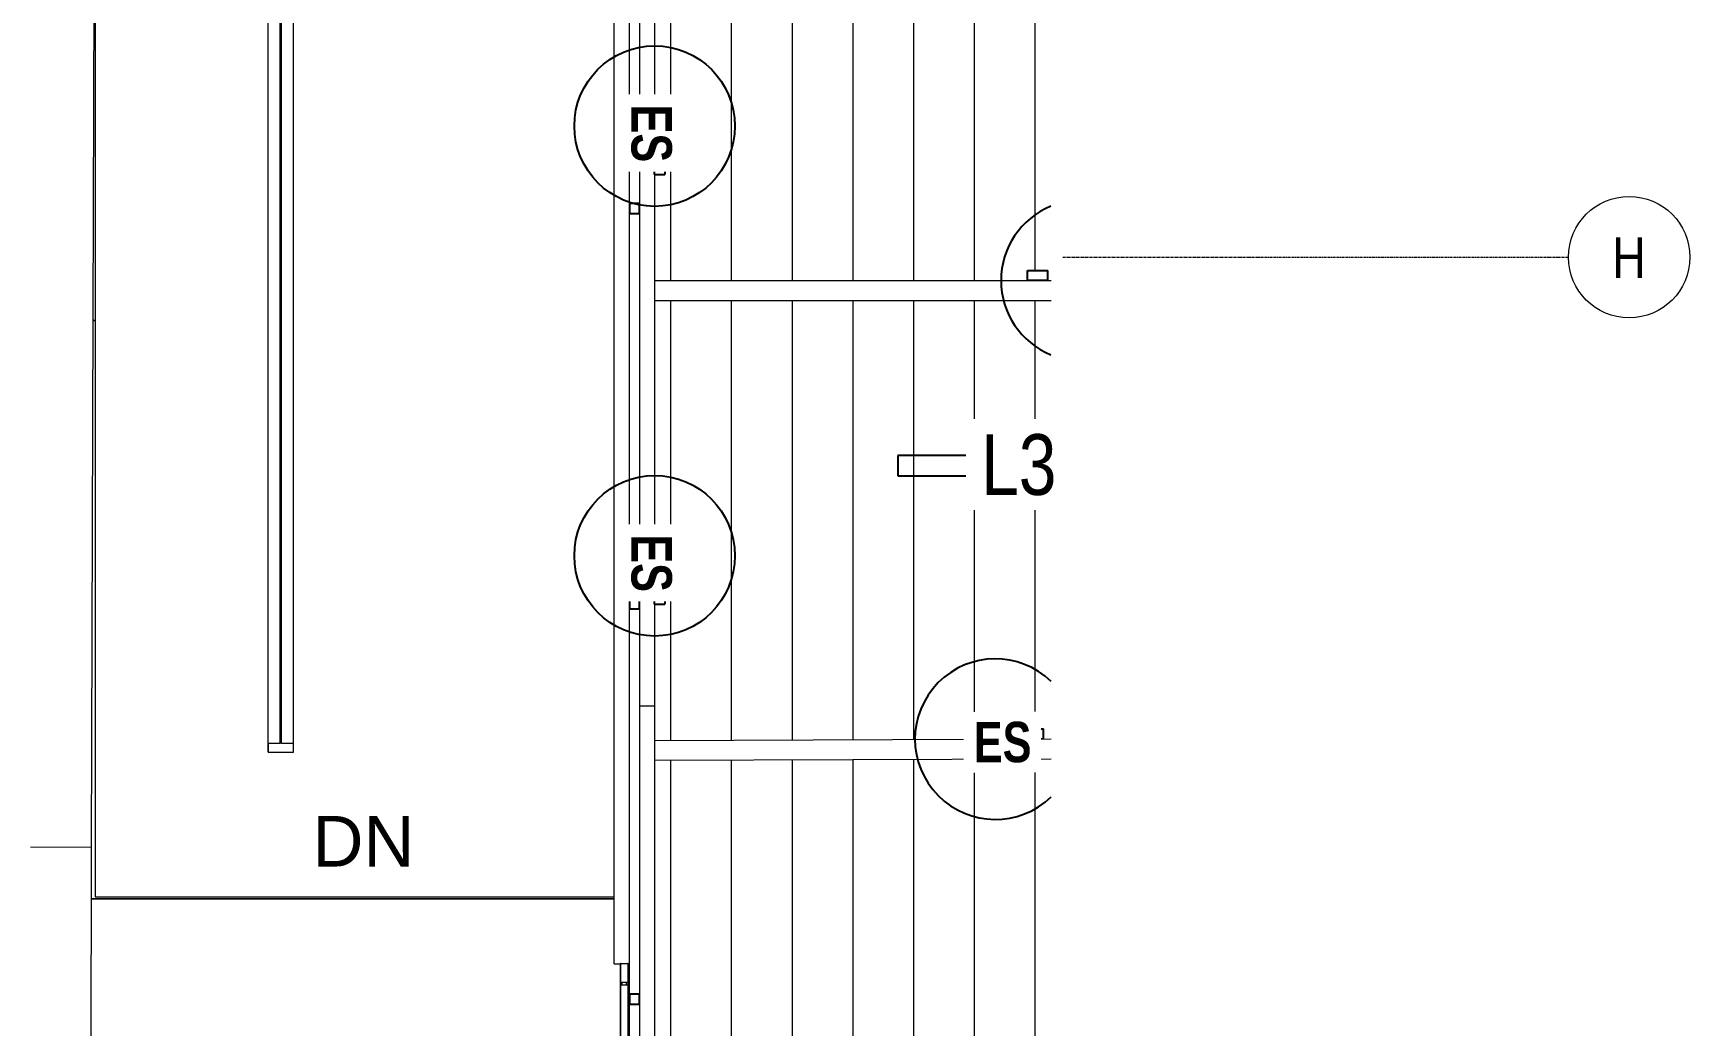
# Model space of a CAD drawing. Header units: centimetres. Extents: x -13617 to -9515, y -261 to 6553.
# Drawn here: x -11479 to -10660, y 4698 to 5189 of the extents above; entities that cross this region are included whole.
import ezdxf

# ---------------------------------------------------------------- set-up
doc = ezdxf.new("R2010")
doc.units = ezdxf.units.CM
for name, pattern in [('_Overhead', [0.47625, 0.3175, -0.15875]), ('_Overhead_2_', [0.47625, 0.3175, -0.15875]), ('Grid Line', [2.2225, 1.27, -0.3175, 0.3175, -0.3175])]:
    doc.linetypes.add(name, pattern=pattern)
for name, color, linetype, lineweight in [('A-ANNO-NOTE', 7, 'Continuous', 9), ('A-CLNG', 7, 'Continuous', 9), ('A-CLNG-PATT', 7, 'Continuous', 9), ('A-FLOR', 7, 'Continuous', 9), ('A-FLOR-LEVL', 7, 'Continuous', 9), ('A-FLOR-LEVL-TEXT', 7, 'Continuous', 9), ('A-GENM', 7, 'Continuous', 9), ('A-GLAZ-CWMG', 7, 'Continuous', 9), ('A-WALL', 7, 'Continuous', 9), ('E-LITE-EQPM', 7, 'Continuous', 9), ('E-LITE-EQPM-IDEN', 7, 'Continuous', 18), ('I-WALL', 7, 'Continuous', 9), ('M-EQPM', 7, 'Continuous', 9), ('S-BEAM', 7, 'Continuous', 9), ('S-GRID', 7, 'Continuous', 9), ('S-GRID-IDEN', 7, 'Continuous', 9)]:
    doc.layers.add(name, color=color, linetype=linetype, lineweight=lineweight)
doc.styles.add('Arial', font='arial.ttf', dxfattribs={"height": 25})
doc.styles.add('Arial_2', font='arial.ttf', dxfattribs={"width": 0.8, "height": 30})
doc.styles.add('Century Gothic_B', font='GOTHICB.TTF', dxfattribs={"width": 0.8, "height": 20})
doc.styles.add('Saira Condensed', font='SairaCondensed-Regular.ttf', dxfattribs={"height": 20})
pattern_1 = [(90, (-11553.432, 3523.523), (-30, 2e-15), [])]

# ---------------------------------------------------------------- blocks, each defined once
blk = doc.blocks.new('PQ_RVR_EST-01_ZZ_ZZ_MO_T_A_rvt-1-Planta patio maniobras')
at = {"layer": 'A-FLOR', "color": 254, "linetype": '_Overhead', "true_color": 0xd4d4d4}
for p, q in [((-11450.04, 4761.24), (-11191.49, 4761.24)), ((-11191.49, 4761.24), (-11450.04, 4761.24))]:
    blk.add_line(p, q, dxfattribs=at)
at = {"layer": 'S-BEAM', "color": 254, "true_color": 0xcccccc}
for p, q in [((-11355.96, 4837.99), (-11355.96, 5934.63)), ((-11350.06, 4837.99), (-11350.06, 5544.81)), ((-11350.06, 4833.79), (-11350.06, 5544.81)), ((-11362.56, 4833.79), (-11362.56, 5526.11)), ((-11362.56, 4837.99), (-11362.56, 5526.11)), ((-11356.67, 4837.99), (-11356.67, 5526.11))]:
    blk.add_line(p, q, dxfattribs=at)
at = {"layer": 'S-BEAM', "color": 254, "lineweight": 18, "true_color": 0xcccccc}
for p, q in [((-11355.96, 4837.99), (-11355.96, 5544.81)), ((-11356.67, 5526.11), (-11356.67, 4837.99)), ((-11356.67, 4837.99), (-11362.56, 4837.99)), ((-11362.56, 4837.99), (-11362.56, 4833.79)), ((-11362.56, 4833.79), (-11350.06, 4833.79)), ((-11350.06, 4837.99), (-11355.96, 4837.99)), ((-11350.06, 4833.79), (-11350.06, 4837.99))]:
    blk.add_line(p, q, dxfattribs=at)
blk = doc.blocks.new('Rectangular Mullion - 30 x 30 mm-1797259-Planta patio maniobras')
at = {"layer": 'A-GLAZ-CWMG', "color": 253, "lineweight": 25, "true_color": 0xaaaaaa}
for p, q in [((-2.5, 2.5), (2.5, 2.5)), ((-2.5, -2.5), (-2.5, 2.5)), ((2.5, 2.5), (2.5, -2.5)), ((2.5, -2.5), (-2.5, -2.5))]:
    blk.add_line(p, q, dxfattribs=at)
blk = doc.blocks.new('Rectangular Mullion - 30 x 30 mm-1793946-Planta patio maniobras')
at = {"layer": 'A-GLAZ-CWMG', "color": 254, "true_color": 0xd4d4d4}
for p, q in [((-11183.99, 5105.09), (-11183.99, 5295.56)), ((-11178.99, 5295.56), (-11178.99, 5105.09))]:
    blk.add_line(p, q, dxfattribs=at)
blk = doc.blocks.new('RVR_Cortina Plastico-Editable - Editable-1796439-Planta patio maniobras')
at = {"layer": 'A-GENM', "color": 254, "true_color": 0xd4d4d4}
for p, q in [((-11188.5, 4729.26), (-11188.27, 4729.26)), ((-11188.5, 4729.26), (-11188.5, 4479.26)), ((-11188.35, 4729.26), (-11188.35, 4479.26)), ((-11188.27, 4729.26), (-11188.35, 4729.26)), ((-11188.27, 4729.26), (-11184.71, 4729.26)), ((-11184.64, 4729.26), (-11184.71, 4729.26)), ((-11184.71, 4729.26), (-11184.49, 4729.26)), ((-11184.64, 4479.26), (-11184.64, 4729.26)), ((-11184.49, 4720.01), (-11184.49, 4729.26)), ((-11188.37, 4720.01), (-11188.37, 4718.5)), ((-11188.34, 4720.01), (-11188.37, 4720.01)), ((-11188.37, 4718.5), (-11188.34, 4718.5)), ((-11188.34, 4720.01), (-11187.54, 4720.01)), ((-11188.34, 4720.01), (-11188.34, 4718.5)), ((-11187.54, 4718.5), (-11188.34, 4718.5)), ((-11187.54, 4720.01), (-11185.44, 4720.01)), ((-11187.54, 4718.5), (-11187.54, 4720.01)), ((-11185.44, 4718.5), (-11187.54, 4718.5)), ((-11185.44, 4720.01), (-11184.61, 4720.01)), ((-11185.44, 4718.5), (-11185.44, 4720.01)), ((-11184.61, 4718.5), (-11185.44, 4718.5)), ((-11184.6, 4720.01), (-11184.61, 4720.01)), ((-11184.61, 4720.01), (-11184.16, 4720.01)), ((-11184.61, 4718.5), (-11184.61, 4720.01)), ((-11184.16, 4718.5), (-11184.61, 4718.5)), ((-11184.61, 4718.5), (-11184.6, 4718.5)), ((-11184.6, 4718.5), (-11184.6, 4720.01)), ((-11184.6, 4720.01), (-11184.6, 4720.01)), ((-11184.6, 4718.5), (-11184.6, 4718.5)), ((-11184.49, 4643.34), (-11184.49, 4718.5)), ((-11184.16, 4718.5), (-11184.16, 4720.01)), ((-11188.37, 4643.34), (-11188.37, 4641.84)), ((-11188.34, 4643.34), (-11188.37, 4643.34)), ((-11188.37, 4641.84), (-11188.34, 4641.84)), ((-11188.34, 4643.34), (-11187.54, 4643.34)), ((-11188.34, 4643.34), (-11188.34, 4641.84)), ((-11187.54, 4641.84), (-11188.34, 4641.84)), ((-11187.54, 4643.34), (-11185.44, 4643.34)), ((-11187.54, 4641.84), (-11187.54, 4643.34)), ((-11185.44, 4641.84), (-11187.54, 4641.84)), ((-11185.44, 4643.34), (-11184.61, 4643.34)), ((-11185.44, 4641.84), (-11185.44, 4643.34)), ((-11184.61, 4641.84), (-11185.44, 4641.84)), ((-11184.6, 4643.34), (-11184.61, 4643.34)), ((-11184.61, 4643.34), (-11184.16, 4643.34)), ((-11184.61, 4641.84), (-11184.61, 4643.34)), ((-11184.16, 4641.84), (-11184.61, 4641.84)), ((-11184.61, 4641.84), (-11184.6, 4641.84)), ((-11184.6, 4641.84), (-11184.6, 4643.34)), ((-11184.6, 4643.34), (-11184.6, 4643.34)), ((-11184.6, 4641.84), (-11184.6, 4641.84)), ((-11184.49, 4566.68), (-11184.49, 4641.84)), ((-11184.16, 4641.84), (-11184.16, 4643.34)), ((-11188.37, 4566.68), (-11188.37, 4565.17)), ((-11188.34, 4566.68), (-11188.37, 4566.68)), ((-11188.37, 4565.17), (-11188.34, 4565.17)), ((-11188.34, 4566.68), (-11187.54, 4566.68)), ((-11188.34, 4566.68), (-11188.34, 4565.17)), ((-11187.54, 4565.17), (-11188.34, 4565.17)), ((-11187.54, 4566.68), (-11185.44, 4566.68)), ((-11187.54, 4565.17), (-11187.54, 4566.68)), ((-11185.44, 4565.17), (-11187.54, 4565.17)), ((-11185.44, 4566.68), (-11184.61, 4566.68)), ((-11185.44, 4565.17), (-11185.44, 4566.68)), ((-11184.61, 4565.17), (-11185.44, 4565.17)), ((-11184.6, 4566.68), (-11184.61, 4566.68)), ((-11184.61, 4566.68), (-11184.16, 4566.68)), ((-11184.61, 4565.17), (-11184.61, 4566.68)), ((-11184.16, 4565.17), (-11184.61, 4565.17)), ((-11184.61, 4565.17), (-11184.6, 4565.17)), ((-11184.6, 4565.17), (-11184.6, 4566.68)), ((-11184.6, 4566.68), (-11184.6, 4566.68)), ((-11184.6, 4565.17), (-11184.6, 4565.17)), ((-11184.49, 4490.01), (-11184.49, 4565.17)), ((-11184.16, 4565.17), (-11184.16, 4566.68)), ((-11188.37, 4490.01), (-11188.37, 4488.5)), ((-11188.34, 4490.01), (-11188.37, 4490.01)), ((-11188.37, 4488.5), (-11188.34, 4488.5)), ((-11188.34, 4490.01), (-11187.54, 4490.01)), ((-11188.34, 4490.01), (-11188.34, 4488.5)), ((-11187.54, 4488.5), (-11188.34, 4488.5)), ((-11187.54, 4490.01), (-11185.44, 4490.01)), ((-11187.54, 4488.5), (-11187.54, 4490.01)), ((-11185.44, 4488.5), (-11187.54, 4488.5)), ((-11185.44, 4490.01), (-11184.61, 4490.01)), ((-11185.44, 4488.5), (-11185.44, 4490.01)), ((-11184.61, 4488.5), (-11185.44, 4488.5)), ((-11184.6, 4490.01), (-11184.61, 4490.01)), ((-11184.61, 4490.01), (-11184.16, 4490.01)), ((-11184.61, 4488.5), (-11184.61, 4490.01)), ((-11184.16, 4488.5), (-11184.61, 4488.5)), ((-11184.61, 4488.5), (-11184.6, 4488.5)), ((-11184.6, 4488.5), (-11184.6, 4490.01)), ((-11184.6, 4490.01), (-11184.6, 4490.01)), ((-11184.6, 4488.5), (-11184.6, 4488.5)), ((-11184.49, 4479.26), (-11184.49, 4488.5)), ((-11184.16, 4488.5), (-11184.16, 4490.01)), ((-11188.27, 4479.26), (-11188.5, 4479.26)), ((-11188.35, 4479.26), (-11188.27, 4479.26)), ((-11184.71, 4479.26), (-11188.27, 4479.26)), ((-11184.49, 4479.26), (-11184.71, 4479.26)), ((-11184.71, 4479.26), (-11184.64, 4479.26))]:
    blk.add_line(p, q, dxfattribs=at)
blk = doc.blocks.new('PQ_RVR_ARQ-01_ZZ_ZZ_MO_T_A_rvt-1-Planta patio maniobras')
at = {"layer": 'A-CLNG-PATT', "lineweight": 18, "true_color": 0xd4d4d4}
h = blk.add_hatch(dxfattribs=at)
h.set_pattern_fill('FP_3', color=254, style=0, pattern_type=2)
h.set_pattern_definition(pattern_1)
h.paths.add_polyline_path([(-10977.18, 5066.99), (-10975.53, 5066.99), (-10975.53, 5293.1), (-10988.86, 5293.1), (-10988.86, 5288.1), (-11003.86, 5288.1), (-11003.86, 5293.1), (-11171.49, 5293.1), (-11171.49, 5134.45), (-11166.49, 5134.45), (-11166.49, 5119.45), (-11171.49, 5119.45), (-11171.49, 5066.99), (-10987.18, 5066.99), (-10987.18, 5071.99), (-10977.18, 5071.99)])
h = blk.add_hatch(dxfattribs=at)
h.set_pattern_fill('FP_3', color=254, style=0, pattern_type=2)
h.set_pattern_definition(pattern_1)
h.paths.add_polyline_path([(-11171.49, 4839.6), (-10994.2, 4840.25), (-10994.22, 4845.25), (-10979.22, 4845.3), (-10979.2, 4840.3), (-10975.53, 4840.32), (-10975.53, 5056.99), (-11171.49, 5056.99), (-11171.49, 4921.98), (-11166.49, 4921.98), (-11166.49, 4906.98), (-11171.49, 4906.98), (-11171.49, 4844.54)])
h = blk.add_hatch(dxfattribs=at)
h.set_pattern_fill('FP_3', color=254, style=0, pattern_type=2)
h.set_pattern_definition(pattern_1)
h.paths.add_polyline_path([(-11171.49, 2368.52), (-11022.9, 2369.06), (-11022.9, 2618.22), (-11028.91, 2618.22), (-11028.91, 2620.14), (-11044.09, 2620.14), (-11044.09, 2679.44), (-11044.21, 2679.44), (-11044.21, 2674.44), (-11044.41, 2674.44), (-11044.41, 2674.24), (-11048.02, 2674.24), (-11048.02, 2674.44), (-11048.22, 2674.44), (-11048.26, 2677.44), (-11054.22, 2677.44), (-11054.22, 2685.44), (-11048.22, 2685.44), (-11048.22, 2843.52), (-11054.22, 2843.52), (-11054.22, 2851.52), (-11048.22, 2851.52), (-11048.22, 2851.86), (-11166.49, 2851.86), (-11166.49, 2854.4), (-11158.11, 2854.4), (-11158.11, 2879.32), (-11166.49, 2879.32), (-11166.49, 2881.86), (-10975.53, 2881.86), (-10975.53, 2934.13), (-10979.86, 2934.13), (-10979.86, 2935.99), (-10983.86, 2935.99), (-10983.86, 2883.61), (-10987.86, 2883.61), (-10987.86, 2935.99), (-10988.86, 2935.99), (-10988.86, 2883.01), (-11018.88, 2883.07), (-11018.88, 2935.99), (-11019.88, 2935.99), (-11019.88, 2883.61), (-11023.88, 2883.61), (-11023.88, 2935.99), (-11027.88, 2935.99), (-11027.88, 2934.13), (-11035.89, 2934.13), (-11035.89, 2942.13), (-11033.88, 2942.13), (-11033.88, 2991.16), (-11051.89, 2991.16), (-11051.89, 3031.17), (-11033.88, 3031.17), (-11033.88, 3080.2), (-11035.89, 3080.2), (-11035.89, 3088.2), (-11027.88, 3088.2), (-11027.88, 3086.34), (-11023.88, 3086.34), (-11023.88, 3138.72), (-11019.88, 3138.72), (-11019.88, 3086.34), (-11018.88, 3086.34), (-11018.88, 3139.32), (-10988.86, 3139.26), (-10988.86, 3086.34), (-10987.86, 3086.34), (-10987.86, 3138.72), (-10983.86, 3138.72), (-10983.86, 3086.34), (-10979.86, 3086.34), (-10979.86, 3088.2), (-10975.53, 3088.2), (-10975.53, 3728.02), (-10979.33, 3728.02), (-10979.33, 3805.3), (-10975.53, 3805.3), (-10975.53, 4597.73), (-10976.98, 4599.85), (-10978.69, 4604.35), (-10979.28, 4609.14), (-10978.69, 4613.93), (-10976.98, 4618.43), (-10975.53, 4620.55), (-10975.53, 4830.32), (-11171.49, 4829.58), (-11171.49, 2565.92), (-11037.55, 2565.92), (-11037.55, 2515.9), (-11171.49, 2515.9), (-11171.49, 2399.56)])
h.paths.add_polyline_path([(-11018.9, 2369.07), (-11017.9, 2369.08), (-11017.9, 2620.14), (-11018.9, 2620.14), (-11018.9, 2423.81)])
h.paths.add_polyline_path([(-10987.89, 2369.19), (-10986.89, 2369.19), (-10986.89, 2620.14), (-10987.89, 2620.14), (-10987.89, 2423.81)])
h.paths.add_polyline_path([(-10982.89, 2369.21), (-10975.53, 2369.23), (-10975.53, 2620.14), (-10976.88, 2620.14), (-10976.88, 2618.22), (-10982.89, 2618.22), (-10982.89, 2423.81)])
h.paths.add_polyline_path([(-11044.21, 2683.44), (-11044.09, 2683.44), (-11044.09, 2845.52), (-11044.21, 2845.52), (-11044.21, 2699.86)])
h.paths.add_polyline_path([(-11044.21, 2849.52), (-11044.09, 2849.52), (-11044.09, 2851.86), (-11044.21, 2851.86)])
h.paths.add_polyline_path([(-11132.71, 2854.4), (-11112.39, 2854.4), (-11112.39, 2879.32), (-11132.71, 2879.32)])
h.paths.add_polyline_path([(-11135.25, 2854.4), (-11135.25, 2879.32), (-11155.57, 2879.32), (-11155.57, 2854.4)])
h.paths.add_polyline_path([(-11044.09, 2854.4), (-11044.09, 2861.45), (-11043.81, 2861.87), (-11043.81, 2879.32), (-11064.13, 2879.32), (-11064.13, 2854.4), (-11048.22, 2854.4), (-11048.2, 2854.52), (-11048.02, 2854.52), (-11048.02, 2854.72), (-11044.41, 2854.72), (-11044.41, 2854.52), (-11044.21, 2854.52), (-11044.21, 2854.4)])
h.paths.add_polyline_path([(-11109.85, 2854.4), (-11089.53, 2854.4), (-11089.53, 2879.32), (-11109.85, 2879.32), (-11109.85, 2854.52)])
h.paths.add_polyline_path([(-11066.67, 2854.4), (-11066.67, 2879.32), (-11086.99, 2879.32), (-11086.99, 2854.4)])
h.paths.add_polyline_path([(-11041.27, 2865.75), (-11032.38, 2879.32), (-11041.27, 2879.32), (-11041.27, 2866.69)])
h.paths.add_polyline_path([(-10988.86, 2940.13), (-10987.86, 2940.13), (-10987.86, 3082.2), (-10988.86, 3082.2), (-10988.86, 2950.1)])
h.paths.add_polyline_path([(-10979.86, 2940.13), (-10979.86, 2942.13), (-10977.86, 2942.13), (-10977.86, 3080.2), (-10979.86, 3080.2), (-10979.86, 3082.2), (-10983.86, 3082.2), (-10983.86, 2940.13)])
h.paths.add_polyline_path([(-11019.88, 2940.13), (-11018.88, 2940.13), (-11018.88, 3082.2), (-11019.88, 3082.2), (-11019.88, 2950.1)])
h.paths.add_polyline_path([(-11023.88, 2940.13), (-11023.88, 3082.2), (-11027.88, 3082.12), (-11027.88, 3080.2), (-11029.88, 3080.2), (-11029.88, 3025.67), (-11027.76, 3025.67), (-11027.76, 2996.66), (-11029.88, 2996.66), (-11029.81, 2942.13), (-11027.88, 2942.13), (-11027.88, 2940.13)])
h.paths.add_polyline_path([(-11054.89, 2991.16), (-11054.89, 3031.17), (-11052.89, 3031.17), (-11052.89, 2991.16)])
h.paths.add_polyline_path([(-11074.22, 3129.45), (-11078.9, 3130.6), (-11083.17, 3132.84), (-11086.78, 3136.04), (-11089.52, 3140.01), (-11091.23, 3144.51), (-11091.81, 3149.3), (-11091.23, 3154.09), (-11089.52, 3158.59), (-11086.78, 3162.56), (-11083.17, 3165.76), (-11078.9, 3168), (-11074.22, 3169.15), (-11069.4, 3169.15), (-11064.72, 3168), (-11060.45, 3165.76), (-11056.84, 3162.56), (-11054.1, 3158.59), (-11052.39, 3154.09), (-11051.81, 3149.3), (-11052.39, 3144.51), (-11054.1, 3140.01), (-11056.84, 3136.04), (-11060.45, 3132.84), (-11064.72, 3130.6), (-11069.4, 3129.45), (-11073.35, 3129.45)])
h.paths.add_polyline_path([(-10989.99, 3141.05), (-11020, 3141.12), (-11020, 3151.33), (-11021, 3151.33), (-11021, 3146.5), (-11022, 3146.5), (-11022, 3146.68), (-11024.8, 3146.68), (-11024.8, 3146.86), (-11025, 3146.86), (-11025, 3149.55), (-11031.01, 3149.55), (-11031.01, 3156.7), (-11025, 3156.7), (-11025, 3410.27), (-11031.01, 3410.27), (-11031.01, 3417.42), (-11025, 3417.42), (-11025, 3617.66), (-11031.01, 3617.66), (-11031.01, 3624.81), (-11025, 3624.81), (-11025, 3825.05), (-11031.01, 3825.05), (-11031.01, 3832.2), (-11025, 3832.2), (-11025, 3834.89), (-11024.8, 3834.89), (-11024.8, 3835.07), (-11022, 3835.07), (-11022, 3835.96), (-11021, 3835.96), (-11020.95, 3830.42), (-11020, 3830.42), (-11020, 3840.73), (-10989.99, 3840.67), (-10989.88, 3837.69), (-10989.29, 3837.8), (-10988.14, 3837.7), (-10987.07, 3837.22), (-10986.23, 3836.43), (-10985.75, 3835.45), (-10985.67, 3835.07), (-10985.19, 3835.07), (-10985.19, 3834.89), (-10984.99, 3834.89), (-10984.88, 3832.2), (-10978.98, 3832.2), (-10978.98, 3825.05), (-10984.99, 3825.05), (-10984.88, 3624.81), (-10978.98, 3624.81), (-10978.98, 3617.66), (-10984.99, 3617.66), (-10984.99, 3417.42), (-10978.98, 3417.42), (-10978.98, 3410.27), (-10984.99, 3410.27), (-10984.99, 3156.7), (-10978.98, 3156.7), (-10978.98, 3149.55), (-10984.99, 3149.55), (-10984.99, 3146.86), (-10985.19, 3146.86), (-10985.19, 3146.68), (-10987.99, 3146.68), (-10987.99, 3146.5), (-10988.99, 3146.53), (-10988.99, 3151.33), (-10989.99, 3151.33), (-10989.99, 3141.12)])
h.paths.add_polyline_path([(-10988.99, 3154.91), (-10988.99, 3250.35), (-10989.39, 3249.72), (-10989.99, 3248.46), (-10989.99, 3154.91)])
h.paths.add_polyline_path([(-11021, 3154.91), (-11020, 3154.91), (-11020, 3412.19), (-11021, 3412.19), (-11021, 3166.98)])
h.paths.add_polyline_path([(-10989.99, 3258.25), (-10988.99, 3258.75), (-10988.99, 3412.19), (-10989.99, 3412.19), (-10989.99, 3258.25)])
h.paths.add_polyline_path([(-11020, 3415.5), (-11020, 3619.58), (-11021, 3619.58), (-11020.95, 3415.5)])
h.paths.add_polyline_path([(-10988.99, 3415.5), (-10989.02, 3521.21), (-10989.39, 3520.64), (-10989.99, 3519.38), (-10989.99, 3415.5)])
h.paths.add_polyline_path([(-10989.99, 3529.17), (-10988.99, 3529.67), (-10988.99, 3619.58), (-10989.99, 3619.58), (-10989.99, 3529.17)])
h.paths.add_polyline_path([(-11021, 3622.89), (-11020, 3622.89), (-11020, 3816.72), (-11021, 3815.93), (-11021, 3623.02)])
h.paths.add_polyline_path([(-10989.99, 3622.89), (-10988.99, 3622.89), (-10988.99, 3826.84), (-10989.99, 3826.84), (-10989.99, 3623.02)])
h.paths.add_polyline_path([(-11069.83, 3781.95), (-11074.65, 3781.95), (-11079.34, 3783.11), (-11083.6, 3785.35), (-11087.21, 3788.54), (-11089.95, 3792.51), (-11091.66, 3797.02), (-11092.24, 3801.81), (-11091.66, 3806.59), (-11089.95, 3811.1), (-11087.21, 3815.07), (-11083.6, 3818.27), (-11079.34, 3820.51), (-11074.65, 3821.66), (-11069.83, 3821.66), (-11065.15, 3820.51), (-11060.88, 3818.27), (-11057.27, 3815.07), (-11054.53, 3811.1), (-11052.82, 3806.59), (-11052.24, 3801.81), (-11052.82, 3797.02), (-11054.53, 3792.51), (-11057.27, 3788.54), (-11060.88, 3785.35), (-11065.15, 3783.11), (-11066.37, 3782.81)])
h.paths.add_polyline_path([(-11021, 3816.89), (-11020, 3817.69), (-11020, 3826.84), (-11021, 3826.84), (-11021, 3817.62)])
h.paths.add_polyline_path([(-10988.99, 3830.42), (-10988.99, 3832.37), (-10989.99, 3832.31), (-10989.99, 3830.42)])
at = {"layer": 'A-CLNG', "color": 254, "lineweight": 18, "true_color": 0xd4d4d4}
for p, q in [((-11171.49, 5066.99), (-10975.53, 5066.99)), ((-10975.53, 5056.99), (-11171.49, 5056.99)), ((-10975.53, 4830.32), (-11171.49, 4829.6))]:
    blk.add_line(p, q, dxfattribs=at)
at = {"layer": 'A-FLOR', "color": 254, "linetype": '_Overhead_2_', "true_color": 0xd4d4d4}
for p, q in [((-11448.09, 5047.17), (-11449.19, 5047.17)), ((-11449.19, 5047.17), (-11448.09, 5047.17)), ((-11449.19, 5047.17), (-11448.09, 5047.17)), ((-11448.09, 5047.17), (-11449.19, 5047.17)), ((-11450.04, 4761.24), (-11197.92, 4761.24)), ((-11197.92, 4761.24), (-11450.04, 4761.24)), ((-11197.92, 4761.24), (-11191.49, 4761.24)), ((-11191.49, 4761.24), (-11197.92, 4761.24))]:
    blk.add_line(p, q, dxfattribs=at)
at = {"layer": 'A-FLOR-LEVL', "color": 253, "true_color": 0xaaaaaa}
for p, q in [((-11448.09, 5526.11), (-11448.09, 4762.32)), ((-11448.09, 4762.32), (-11191.49, 4762.32))]:
    blk.add_line(p, q, dxfattribs=at)
at = {"layer": 'A-WALL', "color": 253, "true_color": 0xaaaaaa}
for p, q in [((-11191.49, 4729.18), (-11191.49, 5679.37)), ((-11448.27, 5357.61), (-11449.97, 4786.72)), ((-11449.97, 4786.72), (-11479.97, 4786.81)), ((-11449.97, 4786.72), (-11452.12, 4065.24)), ((-11191.49, 4729.18), (-11188.5, 4729.18)), ((-11184.46, 4729.18), (-11183.99, 4729.18))]:
    blk.add_line(p, q, dxfattribs=at)
at = {"layer": 'I-WALL', "color": 253, "true_color": 0xaaaaaa}
for p, q in [((-11171.49, 5679.37), (-11171.49, 4856.74)), ((-11171.49, 5066.99), (-10975.53, 5066.99)), ((-10975.53, 5056.99), (-11171.49, 5056.99)), ((-11178.99, 4856.74), (-11171.49, 4856.74)), ((-11171.49, 4856.74), (-11171.49, 2584.66)), ((-11171.49, 4839.6), (-10975.53, 4840.32)), ((-10975.53, 4830.32), (-11171.49, 4829.6))]:
    blk.add_line(p, q, dxfattribs=at)
at = {"layer": 'A-GENM', "color": 254, "lineweight": 18, "true_color": 0xd4d4d4}
blk.add_blockref('RVR_Cortina Plastico-Editable - Editable-1796439-Planta patio maniobras', (0, 0), dxfattribs=at)
at = {"layer": 'A-GLAZ-CWMG', "color": 254, "lineweight": 18, "true_color": 0xd4d4d4}
for p in [(0, 0), (0, -195.47), (0, -390.94), (0, -586.41)]:
    blk.add_blockref('Rectangular Mullion - 30 x 30 mm-1793946-Planta patio maniobras', p, dxfattribs=at)
at = {"layer": 'A-GLAZ-CWMG', "color": 254, "lineweight": 18, "true_color": 0xd4d4d4, "extrusion": (0, 0, -1), "rotation": 270.0000000000002}
for p in [(11181.49, 5102.59), (11181.49, 4907.12), (11181.49, 4711.65)]:
    blk.add_blockref('Rectangular Mullion - 30 x 30 mm-1797259-Planta patio maniobras', p, dxfattribs=at)
at = {"layer": 'A-FLOR-LEVL-TEXT', "color": 253, "true_color": 0xaaaaaa, "insert": (-11340.66, 4802.24), "char_height": 25, "width": 60.2738, "attachment_point": 1, "line_spacing_factor": 0.941778, "style": 'Arial', "bg_fill": 3, "box_fill_scale": 1.25, "bg_fill_color": 256, "bg_fill_true_color": 13158600, "bg_fill_transparency": 0}
blk.add_mtext('DN', dxfattribs=at)
blk = doc.blocks.new('M_Strip Lighting Fixtures - 1200 1 Lamp - 120-1744011-Planta patio maniobras')
at = {"layer": 'E-LITE-EQPM', "color": 30, "lineweight": 25, "true_color": 0xff8000}
for p, q in [((44.34, 5), (120, 5)), ((120, 5), (120, -5)), ((120, -5), (44.34, -5))]:
    blk.add_line(p, q, dxfattribs=at)
blk = doc.blocks.new('RVR-PQ-Dispositivo - Enchufe Simple-V151-Planta patio maniobras')
at = {"layer": 'M-EQPM', "color": 96, "lineweight": 25, "true_color": 0x008000}
for p, q in [((-10987.18, 5071.99), (-10977.18, 5071.99)), ((-10987.18, 5066.99), (-10987.18, 5071.99)), ((-10977.18, 5066.99), (-10977.18, 5071.99)), ((-10977.18, 5066.99), (-10987.18, 5066.99))]:
    blk.add_line(p, q, dxfattribs=at)
blk = doc.blocks.new('RVR-PQ-Dispositivo - Enchufe Simple-V152-Planta patio maniobras')
at = {"layer": 'M-EQPM', "color": 96, "lineweight": 25, "true_color": 0x008000}
for p, q in [((-10994.22, 4845.25), (-10979.22, 4845.3)), ((-10994.2, 4840.25), (-10994.22, 4845.25)), ((-10979.2, 4840.3), (-10979.22, 4845.3)), ((-10979.2, 4840.3), (-10994.2, 4840.25))]:
    blk.add_line(p, q, dxfattribs=at)
blk = doc.blocks.new('Grid - 3mm-1647199-Planta patio maniobras')
at = {"layer": 'S-GRID-IDEN', "color": 253, "true_color": 0xaaaaaa}
blk.add_circle((0, 0), 0.3, dxfattribs=at)

msp = doc.modelspace()

# ---------------------------------------------------------------- linework, layer by layer
at = {"layer": 'S-GRID', "color": 253, "linetype": 'Grid Line', "true_color": 0xaaaaaa}
msp.add_line((-10969.71, 5078.54), (-10719.71, 5078.54), dxfattribs=at)

# ---------------------------------------------------------------- block references
at = {"lineweight": 5}
msp.add_blockref('PQ_RVR_EST-01_ZZ_ZZ_MO_T_A_rvt-1-Planta patio maniobras', (0, 0), dxfattribs=at)
at = {"layer": 'S-GRID-IDEN', "color": 253, "true_color": 0xaaaaaa, "xscale": 99.99999999999993, "yscale": 99.99999999999993, "zscale": 99.99999999999993, "rotation": 269.9999999999996}
msp.add_blockref('Grid - 3mm-1647199-Planta patio maniobras', (-10689.71, 5078.54), dxfattribs=at)

# ---------------------------------------------------------------- texts
at = {"layer": 'S-GRID-IDEN', "color": 253, "true_color": 0xaaaaaa, "insert": (-10698.04, 5088.28), "char_height": 20, "width": 19.2405, "attachment_point": 1, "style": 'Saira Condensed'}
msp.add_mtext('H', dxfattribs=at)

# ---------------------------------------------------------------- next in the draw order: block references
at = {"lineweight": 5}
msp.add_blockref('PQ_RVR_ARQ-01_ZZ_ZZ_MO_T_A_rvt-1-Planta patio maniobras', (0, 0), dxfattribs=at)

# ---------------------------------------------------------------- next in the draw order: linework, layer by layer
at = {"layer": 'A-ANNO-NOTE', "color": 96, "lineweight": 25, "true_color": 0x008000}
for centre in [(-11171.49, 5143.35), (-11171.49, 4930.88)]:
    msp.add_circle(centre, 39.69, dxfattribs=at)
for centre, start, end in [((-10960.54, 5066.99), 112.31564, 247.68436), ((-11003.1, 4840.21), 45.7944, 314.1761)]:
    msp.add_arc(centre, 39.69, start, end, dxfattribs=at)
at = {"layer": 'A-FLOR-LEVL', "color": 253, "true_color": 0xaaaaaa}
for p, q in [((-11448.09, 5526.11), (-11448.09, 4762.32)), ((-11448.09, 4762.32), (-11191.49, 4762.32))]:
    msp.add_line(p, q, dxfattribs=at)

# ---------------------------------------------------------------- next in the draw order: block references
at = {"layer": 'E-LITE-EQPM', "color": 30, "lineweight": 25, "true_color": 0xff8000, "extrusion": (0, 0, -1)}
msp.add_blockref('M_Strip Lighting Fixtures - 1200 1 Lamp - 120-1744011-Planta patio maniobras', (10931.19, 4975.39), dxfattribs=at)
at = {"layer": 'M-EQPM', "color": 96, "lineweight": 25, "true_color": 0x008000, "rotation": 269.7898156612295}
for p in [(-16052.04, -5841.92), (-16052.04, -6054.39)]:
    msp.add_blockref('RVR-PQ-Dispositivo - Enchufe Simple-V152-Planta patio maniobras', p, dxfattribs=at)
at = {"layer": 'M-EQPM', "color": 96, "lineweight": 25, "true_color": 0x008000}
for name in ['RVR-PQ-Dispositivo - Enchufe Simple-V151-Planta patio maniobras', 'RVR-PQ-Dispositivo - Enchufe Simple-V152-Planta patio maniobras']:
    msp.add_blockref(name, (0, 0), dxfattribs=at)

# ---------------------------------------------------------------- next in the draw order: texts
at = {"layer": 'A-FLOR-LEVL-TEXT', "color": 253, "true_color": 0xaaaaaa, "insert": (-11340.66, 4802.24), "char_height": 25, "width": 60.2738, "attachment_point": 1, "line_spacing_factor": 0.941778, "style": 'Arial', "bg_fill": 3, "box_fill_scale": 1.25, "bg_fill_color": 256, "bg_fill_true_color": 13158600, "bg_fill_transparency": 0}
msp.add_mtext('DN', dxfattribs=at)

# ---------------------------------------------------------------- next in the draw order: texts
at = {"layer": 'A-ANNO-NOTE', "color": 96, "lineweight": 25, "true_color": 0x008000, "char_height": 20, "width": 28.2194, "attachment_point": 1, "style": 'Century Gothic_B', "bg_fill": 3, "box_fill_scale": 1.25, "bg_fill_color": 256, "bg_fill_true_color": 13158600, "bg_fill_transparency": 0}
for insert, rotation in [((-11162.95, 5153.98), 270), ((-11162.95, 4941.51), 270), ((-11013.76, 4848.72), 0.21018)]:
    msp.add_mtext('ES', dxfattribs=dict(at, insert=insert, rotation=rotation))
at = {"layer": 'E-LITE-EQPM-IDEN', "lineweight": 9, "insert": (-11010.12, 4990.99), "char_height": 30, "width": 46.1772, "attachment_point": 1, "style": 'Arial_2', "bg_fill": 3, "box_fill_scale": 1.25, "bg_fill_color": 256, "bg_fill_true_color": 13158600, "bg_fill_transparency": 0}
msp.add_mtext('L3', dxfattribs=at)

doc.saveas('drawing.dxf')
